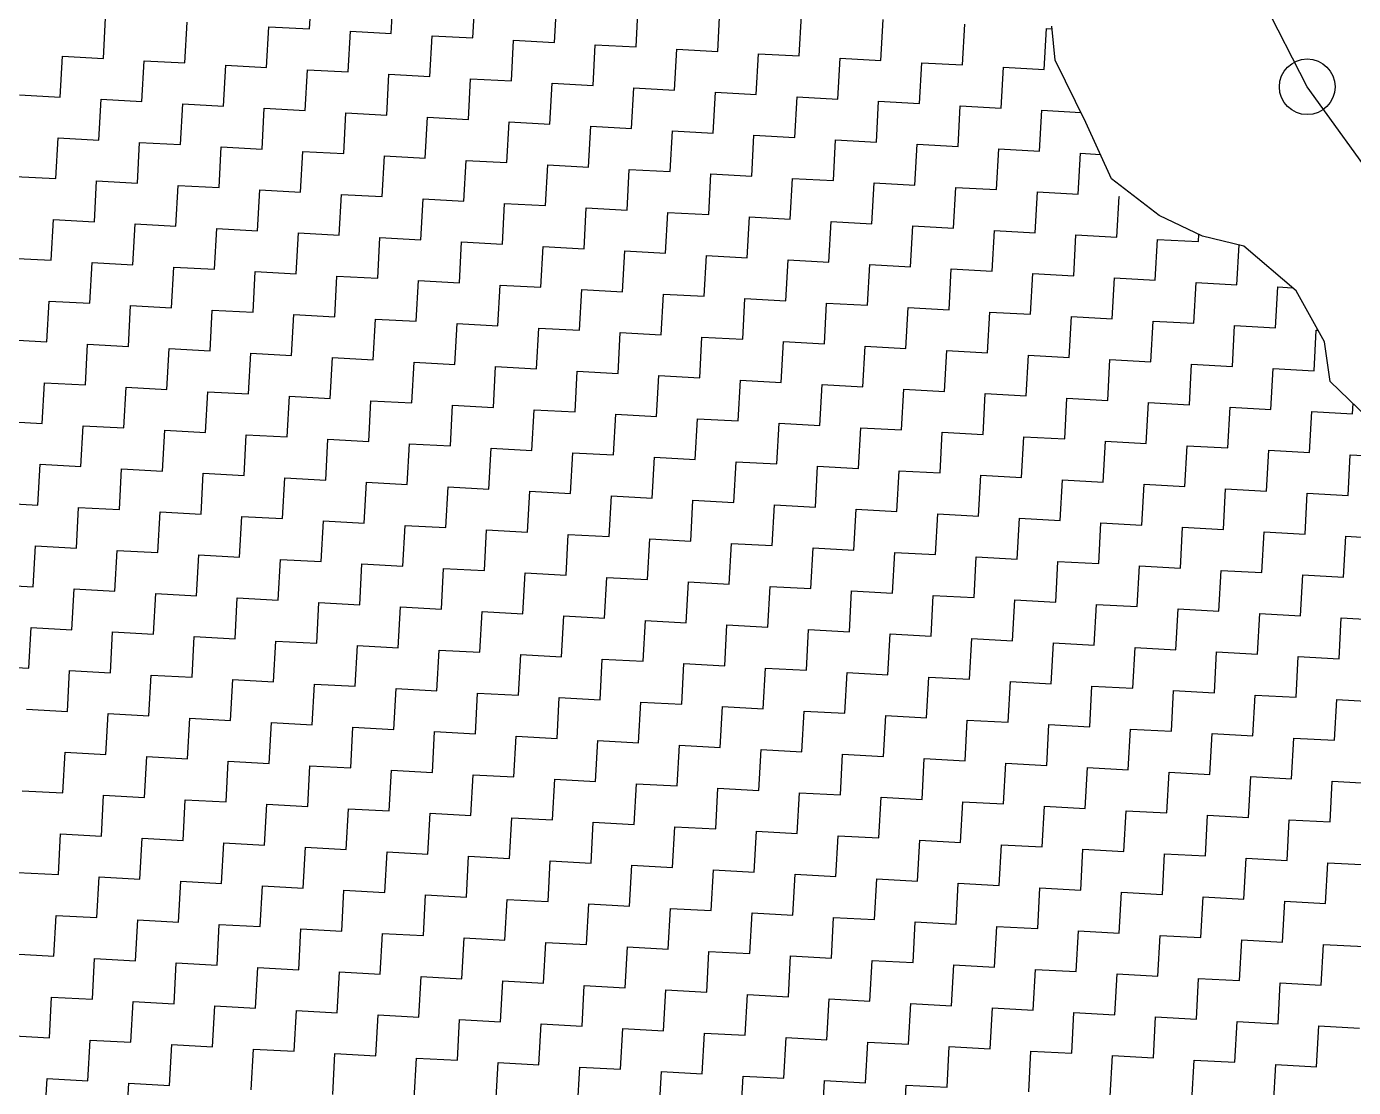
# Model space of a CAD drawing. Header units: metres. Extents: x 277693 to 280943, y 2038920 to 2043234.
# Drawn here: x 279415.4 to 279825, y 2042095.2 to 2042422.7 of the extents above; entities that cross this region are included whole.
import ezdxf

# ---------------------------------------------------------------- set-up
doc = ezdxf.new("R2010")
doc.units = ezdxf.units.M
doc.header["$MEASUREMENT"] = 0
doc.layers.add('POLY_HATCH', color=12, linetype='Continuous')
doc.layers.add('V_BOUND_LINE', color=7, linetype='Continuous')

# ---------------------------------------------------------------- blocks, each defined once
blk = doc.blocks.new('344')
blk.add_circle((279810.73, 2042404.05), 8.59)
at = {"layer": 'POLY_HATCH', "linetype": 'Continuous'}
for p, q in [((279502.8, 2042421.91), (279503.5, 2042434.51)), ((279527.99, 2042420.52), (279528.69, 2042433.12)), ((279553.18, 2042419.13), (279553.88, 2042431.73)), ((279578.38, 2042417.74), (279579.07, 2042430.34)), ((279603.57, 2042416.35), (279604.26, 2042428.95)), ((279628.76, 2042414.96), (279629.45, 2042427.56)), ((279439.13, 2042412.79), (279439.83, 2042425.38)), ((279464.32, 2042411.4), (279465.02, 2042423.99)), ((279489.51, 2042410.01), (279490.21, 2042422.6)), ((279490.21, 2042422.6), (279502.8, 2042421.91)), ((279653.95, 2042413.57), (279654.64, 2042426.17)), ((279679.14, 2042412.18), (279679.83, 2042424.78)), ((279704.33, 2042410.8), (279705.02, 2042423.39)), ((279514.7, 2042408.62), (279515.4, 2042421.22)), ((279515.4, 2042421.22), (279527.99, 2042420.52)), ((279539.89, 2042407.23), (279540.59, 2042419.83)), ((279540.59, 2042419.83), (279553.18, 2042419.13)), ((279565.09, 2042405.84), (279565.78, 2042418.44)), ((279565.78, 2042418.44), (279578.38, 2042417.74)), ((279729.52, 2042409.41), (279730.22, 2042422)), ((279730.22, 2042422), (279731.93, 2042421.91)), ((279590.28, 2042404.45), (279590.97, 2042417.05)), ((279590.97, 2042417.05), (279603.57, 2042416.35)), ((279615.47, 2042403.06), (279616.16, 2042415.66)), ((279616.16, 2042415.66), (279628.76, 2042414.96)), ((279640.66, 2042401.67), (279641.35, 2042414.27)), ((279641.35, 2042414.27), (279653.95, 2042413.57)), ((279425.84, 2042400.89), (279426.54, 2042413.48)), ((279426.54, 2042413.48), (279439.13, 2042412.79)), ((279451.03, 2042399.5), (279451.73, 2042412.09)), ((279451.73, 2042412.09), (279464.32, 2042411.4)), ((279476.22, 2042398.11), (279476.92, 2042410.7)), ((279476.92, 2042410.7), (279489.51, 2042410.01)), ((279665.85, 2042400.28), (279666.54, 2042412.88)), ((279666.54, 2042412.88), (279679.14, 2042412.18)), ((279691.04, 2042398.89), (279691.73, 2042411.49)), ((279691.73, 2042411.49), (279704.33, 2042410.8)), ((279716.23, 2042397.5), (279716.93, 2042410.1)), ((279716.93, 2042410.1), (279729.52, 2042409.41)), ((279501.41, 2042396.72), (279502.11, 2042409.31)), ((279502.11, 2042409.31), (279514.7, 2042408.62)), ((279526.6, 2042395.33), (279527.3, 2042407.93)), ((279527.3, 2042407.93), (279539.89, 2042407.23)), ((279551.8, 2042393.94), (279552.49, 2042406.54)), ((279552.49, 2042406.54), (279565.09, 2042405.84)), ((279576.99, 2042392.55), (279577.68, 2042405.15)), ((279577.68, 2042405.15), (279590.28, 2042404.45)), ((279602.18, 2042391.16), (279602.87, 2042403.76)), ((279602.87, 2042403.76), (279615.47, 2042403.06)), ((279627.37, 2042389.77), (279628.06, 2042402.37)), ((279628.06, 2042402.37), (279640.66, 2042401.67)), ((279413.25, 2042401.58), (279425.84, 2042400.89)), ((279437.74, 2042387.6), (279438.44, 2042400.19)), ((279438.44, 2042400.19), (279451.03, 2042399.5)), ((279462.93, 2042386.21), (279463.63, 2042398.8)), ((279463.63, 2042398.8), (279476.22, 2042398.11)), ((279652.56, 2042388.38), (279653.25, 2042400.98)), ((279653.25, 2042400.98), (279665.85, 2042400.28)), ((279677.75, 2042386.99), (279678.44, 2042399.59)), ((279678.44, 2042399.59), (279691.04, 2042398.89)), ((279702.94, 2042385.6), (279703.64, 2042398.2)), ((279703.64, 2042398.2), (279716.23, 2042397.5)), ((279488.12, 2042384.82), (279488.82, 2042397.41)), ((279488.82, 2042397.41), (279501.41, 2042396.72)), ((279513.31, 2042383.43), (279514.01, 2042396.02)), ((279514.01, 2042396.02), (279526.6, 2042395.33)), ((279538.51, 2042382.04), (279539.2, 2042394.64)), ((279539.2, 2042394.64), (279551.8, 2042393.94)), ((279728.13, 2042384.21), (279728.83, 2042396.81)), ((279728.83, 2042396.81), (279740.87, 2042396.15)), ((279563.7, 2042380.65), (279564.39, 2042393.25)), ((279564.39, 2042393.25), (279576.99, 2042392.55)), ((279588.89, 2042379.26), (279589.58, 2042391.86)), ((279589.58, 2042391.86), (279602.18, 2042391.16)), ((279614.08, 2042377.87), (279614.77, 2042390.47)), ((279614.77, 2042390.47), (279627.37, 2042389.77)), ((279424.45, 2042375.7), (279425.15, 2042388.29)), ((279425.15, 2042388.29), (279437.74, 2042387.6)), ((279449.64, 2042374.31), (279450.34, 2042386.9)), ((279450.34, 2042386.9), (279462.93, 2042386.21)), ((279639.27, 2042376.48), (279639.96, 2042389.08)), ((279639.96, 2042389.08), (279652.56, 2042388.38)), ((279664.46, 2042375.09), (279665.15, 2042387.69)), ((279665.15, 2042387.69), (279677.75, 2042386.99)), ((279689.65, 2042373.7), (279690.34, 2042386.3)), ((279690.34, 2042386.3), (279702.94, 2042385.6)), ((279474.83, 2042372.92), (279475.53, 2042385.51)), ((279475.53, 2042385.51), (279488.12, 2042384.82)), ((279500.02, 2042371.53), (279500.72, 2042384.12)), ((279500.72, 2042384.12), (279513.31, 2042383.43)), ((279525.22, 2042370.14), (279525.91, 2042382.73)), ((279525.91, 2042382.73), (279538.51, 2042382.04)), ((279714.84, 2042372.31), (279715.54, 2042384.91)), ((279715.54, 2042384.91), (279728.13, 2042384.21)), ((279740.03, 2042370.92), (279740.73, 2042383.52)), ((279740.73, 2042383.52), (279746.91, 2042383.18)), ((279550.41, 2042368.75), (279551.1, 2042381.35)), ((279551.1, 2042381.35), (279563.7, 2042380.65)), ((279575.6, 2042367.36), (279576.29, 2042379.96)), ((279576.29, 2042379.96), (279588.89, 2042379.26)), ((279600.79, 2042365.97), (279601.48, 2042378.57)), ((279601.48, 2042378.57), (279614.08, 2042377.87)), ((279411.86, 2042376.39), (279424.45, 2042375.7)), ((279436.35, 2042362.41), (279437.05, 2042375)), ((279437.05, 2042375), (279449.64, 2042374.31)), ((279461.54, 2042361.02), (279462.24, 2042373.61)), ((279462.24, 2042373.61), (279474.83, 2042372.92)), ((279625.98, 2042364.58), (279626.67, 2042377.18)), ((279626.67, 2042377.18), (279639.27, 2042376.48)), ((279651.17, 2042363.19), (279651.86, 2042375.79)), ((279651.86, 2042375.79), (279664.46, 2042375.09)), ((279676.36, 2042361.8), (279677.05, 2042374.4)), ((279677.05, 2042374.4), (279689.65, 2042373.7)), ((279486.73, 2042359.63), (279487.43, 2042372.22)), ((279487.43, 2042372.22), (279500.02, 2042371.53)), ((279511.93, 2042358.24), (279512.62, 2042370.83)), ((279512.62, 2042370.83), (279525.22, 2042370.14)), ((279537.12, 2042356.85), (279537.81, 2042369.44)), ((279537.81, 2042369.44), (279550.41, 2042368.75)), ((279701.55, 2042360.41), (279702.25, 2042373.01)), ((279702.25, 2042373.01), (279714.84, 2042372.31)), ((279726.74, 2042359.02), (279727.44, 2042371.62)), ((279727.44, 2042371.62), (279740.03, 2042370.92)), ((279751.93, 2042357.63), (279752.63, 2042370.23)), ((279752.63, 2042370.23), (279752.82, 2042370.22)), ((279562.31, 2042355.46), (279563, 2042368.05)), ((279563, 2042368.05), (279575.6, 2042367.36)), ((279587.5, 2042354.07), (279588.19, 2042366.67)), ((279588.19, 2042366.67), (279600.79, 2042365.97)), ((279612.69, 2042352.68), (279613.38, 2042365.28)), ((279613.38, 2042365.28), (279625.98, 2042364.58)), ((279423.06, 2042350.51), (279423.76, 2042363.1)), ((279423.76, 2042363.1), (279436.35, 2042362.41)), ((279448.25, 2042349.12), (279448.95, 2042361.71)), ((279448.95, 2042361.71), (279461.54, 2042361.02)), ((279637.88, 2042351.29), (279638.57, 2042363.89)), ((279638.57, 2042363.89), (279651.17, 2042363.19)), ((279663.07, 2042349.9), (279663.76, 2042362.5)), ((279663.76, 2042362.5), (279676.36, 2042361.8)), ((279688.26, 2042348.51), (279688.96, 2042361.11)), ((279688.96, 2042361.11), (279701.55, 2042360.41)), ((279473.44, 2042347.73), (279474.14, 2042360.32)), ((279474.14, 2042360.32), (279486.73, 2042359.63)), ((279498.64, 2042346.34), (279499.33, 2042358.93)), ((279499.33, 2042358.93), (279511.93, 2042358.24)), ((279523.83, 2042344.95), (279524.52, 2042357.54)), ((279524.52, 2042357.54), (279537.12, 2042356.85)), ((279713.45, 2042347.12), (279714.15, 2042359.72)), ((279714.15, 2042359.72), (279726.74, 2042359.02)), ((279738.64, 2042345.73), (279739.34, 2042358.33)), ((279739.34, 2042358.33), (279751.93, 2042357.63)), ((279763.83, 2042344.34), (279764.53, 2042356.94)), ((279764.53, 2042356.94), (279777.12, 2042356.25)), ((279777.12, 2042356.25), (279777.25, 2042358.53)), ((279549.02, 2042343.56), (279549.71, 2042356.15)), ((279549.71, 2042356.15), (279562.31, 2042355.46)), ((279574.21, 2042342.17), (279574.9, 2042354.76)), ((279574.9, 2042354.76), (279587.5, 2042354.07)), ((279599.4, 2042340.78), (279600.09, 2042353.38)), ((279600.09, 2042353.38), (279612.69, 2042352.68)), ((279789.02, 2042342.96), (279789.7, 2042355.22)), ((279410.47, 2042351.2), (279423.06, 2042350.51)), ((279434.96, 2042337.22), (279435.66, 2042349.81)), ((279435.66, 2042349.81), (279448.25, 2042349.12)), ((279624.59, 2042339.39), (279625.28, 2042351.99)), ((279625.28, 2042351.99), (279637.88, 2042351.29)), ((279649.78, 2042338), (279650.47, 2042350.6)), ((279650.47, 2042350.6), (279663.07, 2042349.9)), ((279674.97, 2042336.61), (279675.67, 2042349.21)), ((279675.67, 2042349.21), (279688.26, 2042348.51)), ((279460.15, 2042335.83), (279460.85, 2042348.42)), ((279460.85, 2042348.42), (279473.44, 2042347.73)), ((279485.35, 2042334.44), (279486.04, 2042347.03)), ((279486.04, 2042347.03), (279498.64, 2042346.34)), ((279510.54, 2042333.05), (279511.23, 2042345.64)), ((279511.23, 2042345.64), (279523.83, 2042344.95)), ((279700.16, 2042335.22), (279700.86, 2042347.82)), ((279700.86, 2042347.82), (279713.45, 2042347.12)), ((279725.35, 2042333.83), (279726.05, 2042346.43)), ((279726.05, 2042346.43), (279738.64, 2042345.73)), ((279750.54, 2042332.44), (279751.24, 2042345.04)), ((279751.24, 2042345.04), (279763.83, 2042344.34)), ((279535.73, 2042331.66), (279536.42, 2042344.25)), ((279536.42, 2042344.25), (279549.02, 2042343.56)), ((279560.92, 2042330.27), (279561.61, 2042342.86)), ((279561.61, 2042342.86), (279574.21, 2042342.17)), ((279586.11, 2042328.88), (279586.8, 2042341.47)), ((279586.8, 2042341.47), (279599.4, 2042340.78)), ((279775.73, 2042331.05), (279776.43, 2042343.65)), ((279776.43, 2042343.65), (279789.02, 2042342.96)), ((279800.92, 2042329.67), (279801.62, 2042342.26)), ((279801.62, 2042342.26), (279806.21, 2042342.01)), ((279421.67, 2042325.31), (279422.37, 2042337.91)), ((279422.37, 2042337.91), (279434.96, 2042337.22)), ((279446.86, 2042323.93), (279447.56, 2042336.52)), ((279447.56, 2042336.52), (279460.15, 2042335.83)), ((279611.3, 2042327.49), (279611.99, 2042340.09)), ((279611.99, 2042340.09), (279624.59, 2042339.39)), ((279636.49, 2042326.1), (279637.18, 2042338.7)), ((279637.18, 2042338.7), (279649.78, 2042338)), ((279661.68, 2042324.71), (279662.38, 2042337.31)), ((279662.38, 2042337.31), (279674.97, 2042336.61)), ((279472.06, 2042322.54), (279472.75, 2042335.13)), ((279472.75, 2042335.13), (279485.35, 2042334.44)), ((279497.25, 2042321.15), (279497.94, 2042333.74)), ((279497.94, 2042333.74), (279510.54, 2042333.05)), ((279522.44, 2042319.76), (279523.13, 2042332.35)), ((279523.13, 2042332.35), (279535.73, 2042331.66)), ((279686.87, 2042323.32), (279687.57, 2042335.92)), ((279687.57, 2042335.92), (279700.16, 2042335.22)), ((279712.06, 2042321.93), (279712.76, 2042334.53)), ((279712.76, 2042334.53), (279725.35, 2042333.83)), ((279737.25, 2042320.54), (279737.95, 2042333.14)), ((279737.95, 2042333.14), (279750.54, 2042332.44)), ((279547.63, 2042318.37), (279548.32, 2042330.96)), ((279548.32, 2042330.96), (279560.92, 2042330.27)), ((279572.82, 2042316.98), (279573.51, 2042329.57)), ((279573.51, 2042329.57), (279586.11, 2042328.88)), ((279598.01, 2042315.59), (279598.7, 2042328.18)), ((279598.7, 2042328.18), (279611.3, 2042327.49)), ((279762.44, 2042319.15), (279763.14, 2042331.75)), ((279763.14, 2042331.75), (279775.73, 2042331.05)), ((279787.63, 2042317.76), (279788.33, 2042330.36)), ((279788.33, 2042330.36), (279800.92, 2042329.67)), ((279812.83, 2042316.38), (279813.52, 2042328.97)), ((279813.52, 2042328.97), (279814.06, 2042328.94)), ((279409.08, 2042326.01), (279421.67, 2042325.31)), ((279433.57, 2042312.02), (279434.27, 2042324.62)), ((279434.27, 2042324.62), (279446.86, 2042323.93)), ((279623.2, 2042314.2), (279623.89, 2042326.8)), ((279623.89, 2042326.8), (279636.49, 2042326.1)), ((279648.39, 2042312.81), (279649.09, 2042325.41)), ((279649.09, 2042325.41), (279661.68, 2042324.71)), ((279458.77, 2042310.64), (279459.46, 2042323.23)), ((279459.46, 2042323.23), (279472.06, 2042322.54)), ((279483.96, 2042309.25), (279484.65, 2042321.84)), ((279484.65, 2042321.84), (279497.25, 2042321.15)), ((279509.15, 2042307.86), (279509.84, 2042320.45)), ((279509.84, 2042320.45), (279522.44, 2042319.76)), ((279673.58, 2042311.42), (279674.28, 2042324.02)), ((279674.28, 2042324.02), (279686.87, 2042323.32)), ((279698.77, 2042310.03), (279699.47, 2042322.63)), ((279699.47, 2042322.63), (279712.06, 2042321.93)), ((279723.96, 2042308.64), (279724.66, 2042321.24)), ((279724.66, 2042321.24), (279737.25, 2042320.54)), ((279534.34, 2042306.47), (279535.03, 2042319.06)), ((279535.03, 2042319.06), (279547.63, 2042318.37)), ((279559.53, 2042305.08), (279560.22, 2042317.67)), ((279560.22, 2042317.67), (279572.82, 2042316.98)), ((279584.72, 2042303.69), (279585.41, 2042316.28)), ((279585.41, 2042316.28), (279598.01, 2042315.59)), ((279749.15, 2042307.25), (279749.85, 2042319.85)), ((279749.85, 2042319.85), (279762.44, 2042319.15)), ((279774.34, 2042305.86), (279775.04, 2042318.46)), ((279775.04, 2042318.46), (279787.63, 2042317.76)), ((279799.54, 2042304.47), (279800.23, 2042317.07)), ((279800.23, 2042317.07), (279812.83, 2042316.38)), ((279420.28, 2042300.12), (279420.98, 2042312.72)), ((279420.98, 2042312.72), (279433.57, 2042312.02)), ((279609.91, 2042302.3), (279610.6, 2042314.89)), ((279610.6, 2042314.89), (279623.2, 2042314.2)), ((279635.1, 2042300.91), (279635.8, 2042313.51)), ((279635.8, 2042313.51), (279648.39, 2042312.81)), ((279660.29, 2042299.52), (279660.99, 2042312.12)), ((279660.99, 2042312.12), (279673.58, 2042311.42)), ((279445.48, 2042298.73), (279446.17, 2042311.33)), ((279446.17, 2042311.33), (279458.77, 2042310.64)), ((279470.67, 2042297.35), (279471.36, 2042309.94)), ((279471.36, 2042309.94), (279483.96, 2042309.25)), ((279495.86, 2042295.96), (279496.55, 2042308.55)), ((279496.55, 2042308.55), (279509.15, 2042307.86)), ((279685.48, 2042298.13), (279686.18, 2042310.73)), ((279686.18, 2042310.73), (279698.77, 2042310.03)), ((279710.67, 2042296.74), (279711.37, 2042309.34)), ((279711.37, 2042309.34), (279723.96, 2042308.64)), ((279735.86, 2042295.35), (279736.56, 2042307.95)), ((279736.56, 2042307.95), (279749.15, 2042307.25)), ((279521.05, 2042294.57), (279521.74, 2042307.16)), ((279521.74, 2042307.16), (279534.34, 2042306.47)), ((279546.24, 2042293.18), (279546.93, 2042305.77)), ((279546.93, 2042305.77), (279559.53, 2042305.08)), ((279571.43, 2042291.79), (279572.12, 2042304.38)), ((279572.12, 2042304.38), (279584.72, 2042303.69)), ((279761.05, 2042293.96), (279761.75, 2042306.56)), ((279761.75, 2042306.56), (279774.34, 2042305.86)), ((279786.25, 2042292.57), (279786.94, 2042305.17)), ((279786.94, 2042305.17), (279799.54, 2042304.47)), ((279811.44, 2042291.18), (279812.13, 2042303.78)), ((279812.13, 2042303.78), (279824.73, 2042303.09)), ((279824.73, 2042303.09), (279824.9, 2042306.28)), ((279407.69, 2042300.82), (279420.28, 2042300.12)), ((279596.62, 2042290.4), (279597.31, 2042302.99)), ((279597.31, 2042302.99), (279609.91, 2042302.3)), ((279621.81, 2042289.01), (279622.51, 2042301.6)), ((279622.51, 2042301.6), (279635.1, 2042300.91)), ((279647, 2042287.62), (279647.7, 2042300.22)), ((279647.7, 2042300.22), (279660.29, 2042299.52)), ((279432.18, 2042286.83), (279432.88, 2042299.43)), ((279432.88, 2042299.43), (279445.48, 2042298.73)), ((279457.38, 2042285.44), (279458.07, 2042298.04)), ((279458.07, 2042298.04), (279470.67, 2042297.35)), ((279482.57, 2042284.06), (279483.26, 2042296.65)), ((279483.26, 2042296.65), (279495.86, 2042295.96)), ((279672.19, 2042286.23), (279672.89, 2042298.83)), ((279672.89, 2042298.83), (279685.48, 2042298.13)), ((279697.38, 2042284.84), (279698.08, 2042297.44)), ((279698.08, 2042297.44), (279710.67, 2042296.74)), ((279722.57, 2042283.45), (279723.27, 2042296.05)), ((279723.27, 2042296.05), (279735.86, 2042295.35)), ((279507.76, 2042282.67), (279508.45, 2042295.26)), ((279508.45, 2042295.26), (279521.05, 2042294.57)), ((279532.95, 2042281.28), (279533.64, 2042293.87)), ((279533.64, 2042293.87), (279546.24, 2042293.18)), ((279558.14, 2042279.89), (279558.83, 2042292.48)), ((279558.83, 2042292.48), (279571.43, 2042291.79)), ((279747.76, 2042282.06), (279748.46, 2042294.66)), ((279748.46, 2042294.66), (279761.05, 2042293.96)), ((279772.96, 2042280.67), (279773.65, 2042293.27)), ((279773.65, 2042293.27), (279786.25, 2042292.57)), ((279798.15, 2042279.28), (279798.84, 2042291.88)), ((279798.84, 2042291.88), (279811.44, 2042291.18)), ((279418.89, 2042274.93), (279419.59, 2042287.53)), ((279419.59, 2042287.53), (279432.18, 2042286.83)), ((279583.33, 2042278.5), (279584.02, 2042291.09)), ((279584.02, 2042291.09), (279596.62, 2042290.4)), ((279608.52, 2042277.11), (279609.22, 2042289.7)), ((279609.22, 2042289.7), (279621.81, 2042289.01)), ((279633.71, 2042275.72), (279634.41, 2042288.31)), ((279634.41, 2042288.31), (279647, 2042287.62)), ((279823.34, 2042277.89), (279824.03, 2042290.49)), ((279824.03, 2042290.49), (279836.63, 2042289.8)), ((279444.09, 2042273.54), (279444.78, 2042286.14)), ((279444.78, 2042286.14), (279457.38, 2042285.44)), ((279469.28, 2042272.15), (279469.97, 2042284.75)), ((279469.97, 2042284.75), (279482.57, 2042284.06)), ((279494.47, 2042270.77), (279495.16, 2042283.36)), ((279495.16, 2042283.36), (279507.76, 2042282.67)), ((279658.9, 2042274.33), (279659.6, 2042286.93)), ((279659.6, 2042286.93), (279672.19, 2042286.23)), ((279684.09, 2042272.94), (279684.79, 2042285.54)), ((279684.79, 2042285.54), (279697.38, 2042284.84)), ((279709.28, 2042271.55), (279709.98, 2042284.15)), ((279709.98, 2042284.15), (279722.57, 2042283.45)), ((279519.66, 2042269.38), (279520.35, 2042281.97)), ((279520.35, 2042281.97), (279532.95, 2042281.28)), ((279544.85, 2042267.99), (279545.54, 2042280.58)), ((279545.54, 2042280.58), (279558.14, 2042279.89)), ((279570.04, 2042266.6), (279570.73, 2042279.19)), ((279570.73, 2042279.19), (279583.33, 2042278.5)), ((279734.47, 2042270.16), (279735.17, 2042282.76)), ((279735.17, 2042282.76), (279747.76, 2042282.06)), ((279759.67, 2042268.77), (279760.36, 2042281.37)), ((279760.36, 2042281.37), (279772.96, 2042280.67)), ((279784.86, 2042267.38), (279785.55, 2042279.98)), ((279785.55, 2042279.98), (279798.15, 2042279.28)), ((279406.3, 2042275.63), (279418.89, 2042274.93)), ((279595.23, 2042265.21), (279595.93, 2042277.8)), ((279595.93, 2042277.8), (279608.52, 2042277.11)), ((279620.42, 2042263.82), (279621.12, 2042276.41)), ((279621.12, 2042276.41), (279633.71, 2042275.72)), ((279645.61, 2042262.43), (279646.31, 2042275.02)), ((279646.31, 2042275.02), (279658.9, 2042274.33)), ((279810.05, 2042265.99), (279810.74, 2042278.59)), ((279810.74, 2042278.59), (279823.34, 2042277.89)), ((279430.8, 2042261.64), (279431.49, 2042274.24)), ((279431.49, 2042274.24), (279444.09, 2042273.54)), ((279455.99, 2042260.25), (279456.68, 2042272.85)), ((279456.68, 2042272.85), (279469.28, 2042272.15)), ((279481.18, 2042258.86), (279481.87, 2042271.46)), ((279481.87, 2042271.46), (279494.47, 2042270.77)), ((279670.8, 2042261.04), (279671.5, 2042273.64)), ((279671.5, 2042273.64), (279684.09, 2042272.94)), ((279695.99, 2042259.65), (279696.69, 2042272.25)), ((279696.69, 2042272.25), (279709.28, 2042271.55)), ((279721.18, 2042258.26), (279721.88, 2042270.86)), ((279721.88, 2042270.86), (279734.47, 2042270.16)), ((279506.37, 2042257.48), (279507.06, 2042270.07)), ((279507.06, 2042270.07), (279519.66, 2042269.38)), ((279531.56, 2042256.09), (279532.25, 2042268.68)), ((279532.25, 2042268.68), (279544.85, 2042267.99)), ((279556.75, 2042254.7), (279557.44, 2042267.29)), ((279557.44, 2042267.29), (279570.04, 2042266.6)), ((279746.38, 2042256.87), (279747.07, 2042269.47)), ((279747.07, 2042269.47), (279759.67, 2042268.77)), ((279771.57, 2042255.48), (279772.26, 2042268.08)), ((279772.26, 2042268.08), (279784.86, 2042267.38)), ((279581.94, 2042253.31), (279582.63, 2042265.9)), ((279582.63, 2042265.9), (279595.23, 2042265.21)), ((279607.13, 2042251.92), (279607.83, 2042264.51)), ((279607.83, 2042264.51), (279620.42, 2042263.82)), ((279632.32, 2042250.53), (279633.02, 2042263.12)), ((279633.02, 2042263.12), (279645.61, 2042262.43)), ((279796.76, 2042254.09), (279797.45, 2042266.69)), ((279797.45, 2042266.69), (279810.05, 2042265.99)), ((279821.95, 2042252.7), (279822.64, 2042265.3)), ((279822.64, 2042265.3), (279835.24, 2042264.6)), ((279417.51, 2042249.74), (279418.2, 2042262.34)), ((279418.2, 2042262.34), (279430.8, 2042261.64)), ((279442.7, 2042248.35), (279443.39, 2042260.95)), ((279443.39, 2042260.95), (279455.99, 2042260.25)), ((279467.89, 2042246.96), (279468.58, 2042259.56)), ((279468.58, 2042259.56), (279481.18, 2042258.86)), ((279657.51, 2042249.14), (279658.21, 2042261.73)), ((279658.21, 2042261.73), (279670.8, 2042261.04)), ((279682.7, 2042247.75), (279683.4, 2042260.35)), ((279683.4, 2042260.35), (279695.99, 2042259.65)), ((279707.89, 2042246.36), (279708.59, 2042258.96)), ((279708.59, 2042258.96), (279721.18, 2042258.26)), ((279493.08, 2042245.57), (279493.77, 2042258.17)), ((279493.77, 2042258.17), (279506.37, 2042257.48)), ((279518.27, 2042244.19), (279518.96, 2042256.78)), ((279518.96, 2042256.78), (279531.56, 2042256.09)), ((279543.46, 2042242.8), (279544.15, 2042255.39)), ((279544.15, 2042255.39), (279556.75, 2042254.7)), ((279733.09, 2042244.97), (279733.78, 2042257.57)), ((279733.78, 2042257.57), (279746.38, 2042256.87)), ((279758.28, 2042243.58), (279758.97, 2042256.18)), ((279758.97, 2042256.18), (279771.57, 2042255.48)), ((279783.47, 2042242.19), (279784.16, 2042254.79)), ((279784.16, 2042254.79), (279796.76, 2042254.09)), ((279404.91, 2042250.44), (279417.51, 2042249.74)), ((279568.65, 2042241.41), (279569.34, 2042254)), ((279569.34, 2042254), (279581.94, 2042253.31)), ((279593.84, 2042240.02), (279594.54, 2042252.61)), ((279594.54, 2042252.61), (279607.13, 2042251.92)), ((279619.03, 2042238.63), (279619.73, 2042251.22)), ((279619.73, 2042251.22), (279632.32, 2042250.53)), ((279808.66, 2042240.8), (279809.35, 2042253.4)), ((279809.35, 2042253.4), (279821.95, 2042252.7)), ((279429.41, 2042236.45), (279430.1, 2042249.05)), ((279430.1, 2042249.05), (279442.7, 2042248.35)), ((279454.6, 2042235.06), (279455.29, 2042247.66)), ((279455.29, 2042247.66), (279467.89, 2042246.96)), ((279479.79, 2042233.67), (279480.48, 2042246.27)), ((279480.48, 2042246.27), (279493.08, 2042245.57)), ((279644.22, 2042237.24), (279644.92, 2042249.83)), ((279644.92, 2042249.83), (279657.51, 2042249.14)), ((279669.41, 2042235.85), (279670.11, 2042248.44)), ((279670.11, 2042248.44), (279682.7, 2042247.75)), ((279694.6, 2042234.46), (279695.3, 2042247.05)), ((279695.3, 2042247.05), (279707.89, 2042246.36)), ((279504.98, 2042232.28), (279505.67, 2042244.88)), ((279505.67, 2042244.88), (279518.27, 2042244.19)), ((279530.17, 2042230.9), (279530.86, 2042243.49)), ((279530.86, 2042243.49), (279543.46, 2042242.8)), ((279719.79, 2042233.07), (279720.49, 2042245.67)), ((279720.49, 2042245.67), (279733.09, 2042244.97)), ((279744.99, 2042231.68), (279745.68, 2042244.28)), ((279745.68, 2042244.28), (279758.28, 2042243.58)), ((279770.18, 2042230.29), (279770.87, 2042242.89)), ((279770.87, 2042242.89), (279783.47, 2042242.19)), ((279555.36, 2042229.51), (279556.05, 2042242.1)), ((279556.05, 2042242.1), (279568.65, 2042241.41)), ((279580.55, 2042228.12), (279581.25, 2042240.71)), ((279581.25, 2042240.71), (279593.84, 2042240.02)), ((279605.74, 2042226.73), (279606.44, 2042239.32)), ((279606.44, 2042239.32), (279619.03, 2042238.63)), ((279795.37, 2042228.9), (279796.06, 2042241.5)), ((279796.06, 2042241.5), (279808.66, 2042240.8)), ((279820.56, 2042227.51), (279821.25, 2042240.11)), ((279821.25, 2042240.11), (279833.85, 2042239.41)), ((279416.12, 2042224.55), (279416.81, 2042237.15)), ((279416.81, 2042237.15), (279429.41, 2042236.45)), ((279441.31, 2042223.16), (279442, 2042235.76)), ((279442, 2042235.76), (279454.6, 2042235.06)), ((279466.5, 2042221.77), (279467.19, 2042234.37)), ((279467.19, 2042234.37), (279479.79, 2042233.67)), ((279630.93, 2042225.34), (279631.63, 2042237.93)), ((279631.63, 2042237.93), (279644.22, 2042237.24)), ((279656.12, 2042223.95), (279656.82, 2042236.54)), ((279656.82, 2042236.54), (279669.41, 2042235.85)), ((279681.31, 2042222.56), (279682.01, 2042235.15)), ((279682.01, 2042235.15), (279694.6, 2042234.46)), ((279491.69, 2042220.38), (279492.38, 2042232.98)), ((279492.38, 2042232.98), (279504.98, 2042232.28)), ((279516.88, 2042218.99), (279517.57, 2042231.59)), ((279517.57, 2042231.59), (279530.17, 2042230.9)), ((279542.07, 2042217.6), (279542.76, 2042230.2)), ((279542.76, 2042230.2), (279555.36, 2042229.51)), ((279706.5, 2042221.17), (279707.2, 2042233.76)), ((279707.2, 2042233.76), (279719.79, 2042233.07)), ((279731.7, 2042219.78), (279732.39, 2042232.38)), ((279732.39, 2042232.38), (279744.99, 2042231.68)), ((279756.89, 2042218.39), (279757.58, 2042230.99)), ((279757.58, 2042230.99), (279770.18, 2042230.29)), ((279567.26, 2042216.22), (279567.96, 2042228.81)), ((279567.96, 2042228.81), (279580.55, 2042228.12)), ((279592.45, 2042214.83), (279593.15, 2042227.42)), ((279593.15, 2042227.42), (279605.74, 2042226.73)), ((279617.64, 2042213.44), (279618.34, 2042226.03)), ((279618.34, 2042226.03), (279630.93, 2042225.34)), ((279782.08, 2042217), (279782.77, 2042229.6)), ((279782.77, 2042229.6), (279795.37, 2042228.9)), ((279807.27, 2042215.61), (279807.96, 2042228.21)), ((279807.96, 2042228.21), (279820.56, 2042227.51)), ((279403.52, 2042225.25), (279416.12, 2042224.55)), ((279428.02, 2042211.26), (279428.71, 2042223.86)), ((279428.71, 2042223.86), (279441.31, 2042223.16)), ((279453.21, 2042209.87), (279453.9, 2042222.47)), ((279453.9, 2042222.47), (279466.5, 2042221.77)), ((279642.83, 2042212.05), (279643.53, 2042224.64)), ((279643.53, 2042224.64), (279656.12, 2042223.95)), ((279668.02, 2042210.66), (279668.72, 2042223.25)), ((279668.72, 2042223.25), (279681.31, 2042222.56)), ((279693.21, 2042209.27), (279693.91, 2042221.86)), ((279693.91, 2042221.86), (279706.5, 2042221.17)), ((279478.4, 2042208.48), (279479.09, 2042221.08)), ((279479.09, 2042221.08), (279491.69, 2042220.38)), ((279503.59, 2042207.09), (279504.28, 2042219.69)), ((279504.28, 2042219.69), (279516.88, 2042218.99)), ((279528.78, 2042205.7), (279529.47, 2042218.3)), ((279529.47, 2042218.3), (279542.07, 2042217.6)), ((279718.41, 2042207.88), (279719.1, 2042220.47)), ((279719.1, 2042220.47), (279731.7, 2042219.78)), ((279743.6, 2042206.49), (279744.29, 2042219.09)), ((279744.29, 2042219.09), (279756.89, 2042218.39)), ((279768.79, 2042205.1), (279769.48, 2042217.7)), ((279769.48, 2042217.7), (279782.08, 2042217)), ((279553.97, 2042204.31), (279554.67, 2042216.91)), ((279554.67, 2042216.91), (279567.26, 2042216.22)), ((279579.16, 2042202.93), (279579.86, 2042215.52)), ((279579.86, 2042215.52), (279592.45, 2042214.83)), ((279604.35, 2042201.54), (279605.05, 2042214.13)), ((279605.05, 2042214.13), (279617.64, 2042213.44)), ((279793.98, 2042203.71), (279794.67, 2042216.31)), ((279794.67, 2042216.31), (279807.27, 2042215.61)), ((279819.17, 2042202.32), (279819.86, 2042214.92)), ((279819.86, 2042214.92), (279832.46, 2042214.22)), ((279415.42, 2042211.96), (279428.02, 2042211.26)), ((279439.92, 2042197.97), (279440.61, 2042210.57)), ((279440.61, 2042210.57), (279453.21, 2042209.87)), ((279629.54, 2042200.15), (279630.24, 2042212.74)), ((279630.24, 2042212.74), (279642.83, 2042212.05)), ((279654.73, 2042198.76), (279655.43, 2042211.35)), ((279655.43, 2042211.35), (279668.02, 2042210.66)), ((279679.92, 2042197.37), (279680.62, 2042209.96)), ((279680.62, 2042209.96), (279693.21, 2042209.27)), ((279465.11, 2042196.58), (279465.8, 2042209.18)), ((279465.8, 2042209.18), (279478.4, 2042208.48)), ((279490.3, 2042195.19), (279490.99, 2042207.79)), ((279490.99, 2042207.79), (279503.59, 2042207.09)), ((279515.49, 2042193.8), (279516.18, 2042206.4)), ((279516.18, 2042206.4), (279528.78, 2042205.7)), ((279705.12, 2042195.98), (279705.81, 2042208.57)), ((279705.81, 2042208.57), (279718.41, 2042207.88)), ((279730.31, 2042194.59), (279731, 2042207.18)), ((279731, 2042207.18), (279743.6, 2042206.49)), ((279755.5, 2042193.2), (279756.19, 2042205.8)), ((279756.19, 2042205.8), (279768.79, 2042205.1)), ((279540.68, 2042192.41), (279541.38, 2042205.01)), ((279541.38, 2042205.01), (279553.97, 2042204.31)), ((279565.87, 2042191.02), (279566.57, 2042203.62)), ((279566.57, 2042203.62), (279579.16, 2042202.93)), ((279591.06, 2042189.64), (279591.76, 2042202.23)), ((279591.76, 2042202.23), (279604.35, 2042201.54)), ((279780.69, 2042191.81), (279781.38, 2042204.41)), ((279781.38, 2042204.41), (279793.98, 2042203.71)), ((279805.88, 2042190.42), (279806.57, 2042203.02)), ((279806.57, 2042203.02), (279819.17, 2042202.32)), ((279426.63, 2042186.07), (279427.32, 2042198.67)), ((279427.32, 2042198.67), (279439.92, 2042197.97)), ((279451.82, 2042184.68), (279452.51, 2042197.28)), ((279452.51, 2042197.28), (279465.11, 2042196.58)), ((279616.25, 2042188.25), (279616.95, 2042200.84)), ((279616.95, 2042200.84), (279629.54, 2042200.15)), ((279641.44, 2042186.86), (279642.14, 2042199.45)), ((279642.14, 2042199.45), (279654.73, 2042198.76)), ((279666.63, 2042185.47), (279667.33, 2042198.06)), ((279667.33, 2042198.06), (279679.92, 2042197.37)), ((279477.01, 2042183.29), (279477.7, 2042195.89)), ((279477.7, 2042195.89), (279490.3, 2042195.19)), ((279502.2, 2042181.9), (279502.89, 2042194.5)), ((279502.89, 2042194.5), (279515.49, 2042193.8)), ((279527.39, 2042180.51), (279528.09, 2042193.11)), ((279528.09, 2042193.11), (279540.68, 2042192.41)), ((279691.83, 2042184.08), (279692.52, 2042196.67)), ((279692.52, 2042196.67), (279705.12, 2042195.98)), ((279717.02, 2042182.69), (279717.71, 2042195.28)), ((279717.71, 2042195.28), (279730.31, 2042194.59)), ((279742.21, 2042181.3), (279742.9, 2042193.89)), ((279742.9, 2042193.89), (279755.5, 2042193.2)), ((279552.58, 2042179.12), (279553.28, 2042191.72)), ((279553.28, 2042191.72), (279565.87, 2042191.02)), ((279577.77, 2042177.73), (279578.47, 2042190.33)), ((279578.47, 2042190.33), (279591.06, 2042189.64)), ((279602.96, 2042176.35), (279603.66, 2042188.94)), ((279603.66, 2042188.94), (279616.25, 2042188.25)), ((279767.4, 2042179.91), (279768.09, 2042192.51)), ((279768.09, 2042192.51), (279780.69, 2042191.81)), ((279792.59, 2042178.52), (279793.28, 2042191.12)), ((279793.28, 2042191.12), (279805.88, 2042190.42)), ((279817.78, 2042177.13), (279818.47, 2042189.73)), ((279818.47, 2042189.73), (279831.07, 2042189.03)), ((279414.03, 2042186.77), (279426.63, 2042186.07)), ((279438.53, 2042172.78), (279439.22, 2042185.38)), ((279439.22, 2042185.38), (279451.82, 2042184.68)), ((279628.15, 2042174.96), (279628.85, 2042187.55)), ((279628.85, 2042187.55), (279641.44, 2042186.86)), ((279653.34, 2042173.57), (279654.04, 2042186.16)), ((279654.04, 2042186.16), (279666.63, 2042185.47)), ((279463.72, 2042171.39), (279464.41, 2042183.99)), ((279464.41, 2042183.99), (279477.01, 2042183.29)), ((279488.91, 2042170), (279489.6, 2042182.6)), ((279489.6, 2042182.6), (279502.2, 2042181.9)), ((279514.1, 2042168.61), (279514.8, 2042181.21)), ((279514.8, 2042181.21), (279527.39, 2042180.51)), ((279678.54, 2042172.18), (279679.23, 2042184.77)), ((279679.23, 2042184.77), (279691.83, 2042184.08)), ((279703.73, 2042170.79), (279704.42, 2042183.38)), ((279704.42, 2042183.38), (279717.02, 2042182.69)), ((279728.92, 2042169.4), (279729.61, 2042181.99)), ((279729.61, 2042181.99), (279742.21, 2042181.3)), ((279539.29, 2042167.22), (279539.99, 2042179.82)), ((279539.99, 2042179.82), (279552.58, 2042179.12)), ((279564.48, 2042165.83), (279565.18, 2042178.43)), ((279565.18, 2042178.43), (279577.77, 2042177.73)), ((279589.67, 2042164.44), (279590.37, 2042177.04)), ((279590.37, 2042177.04), (279602.96, 2042176.35)), ((279754.11, 2042168.01), (279754.8, 2042180.6)), ((279754.8, 2042180.6), (279767.4, 2042179.91)), ((279779.3, 2042166.62), (279779.99, 2042179.22)), ((279779.99, 2042179.22), (279792.59, 2042178.52)), ((279804.49, 2042165.23), (279805.18, 2042177.83)), ((279805.18, 2042177.83), (279817.78, 2042177.13)), ((279425.24, 2042160.88), (279425.93, 2042173.48)), ((279425.93, 2042173.48), (279438.53, 2042172.78)), ((279614.86, 2042163.06), (279615.56, 2042175.65)), ((279615.56, 2042175.65), (279628.15, 2042174.96)), ((279640.05, 2042161.67), (279640.75, 2042174.26)), ((279640.75, 2042174.26), (279653.34, 2042173.57)), ((279665.25, 2042160.28), (279665.94, 2042172.87)), ((279665.94, 2042172.87), (279678.54, 2042172.18)), ((279450.43, 2042159.49), (279451.12, 2042172.09)), ((279451.12, 2042172.09), (279463.72, 2042171.39)), ((279475.62, 2042158.1), (279476.31, 2042170.7)), ((279476.31, 2042170.7), (279488.91, 2042170)), ((279500.81, 2042156.71), (279501.51, 2042169.31)), ((279501.51, 2042169.31), (279514.1, 2042168.61)), ((279690.44, 2042158.89), (279691.13, 2042171.48)), ((279691.13, 2042171.48), (279703.73, 2042170.79)), ((279715.63, 2042157.5), (279716.32, 2042170.09)), ((279716.32, 2042170.09), (279728.92, 2042169.4)), ((279740.82, 2042156.11), (279741.51, 2042168.7)), ((279741.51, 2042168.7), (279754.11, 2042168.01)), ((279526, 2042155.32), (279526.7, 2042167.92)), ((279526.7, 2042167.92), (279539.29, 2042167.22)), ((279551.19, 2042153.93), (279551.89, 2042166.53)), ((279551.89, 2042166.53), (279564.48, 2042165.83)), ((279576.38, 2042152.54), (279577.08, 2042165.14)), ((279577.08, 2042165.14), (279589.67, 2042164.44)), ((279766.01, 2042154.72), (279766.7, 2042167.31)), ((279766.7, 2042167.31), (279779.3, 2042166.62)), ((279791.2, 2042153.33), (279791.89, 2042165.93)), ((279791.89, 2042165.93), (279804.49, 2042165.23)), ((279816.39, 2042151.94), (279817.08, 2042164.54)), ((279817.08, 2042164.54), (279829.68, 2042163.84)), ((279412.64, 2042161.57), (279425.24, 2042160.88)), ((279601.57, 2042151.15), (279602.27, 2042163.75)), ((279602.27, 2042163.75), (279614.86, 2042163.06)), ((279626.76, 2042149.77), (279627.46, 2042162.36)), ((279627.46, 2042162.36), (279640.05, 2042161.67)), ((279651.96, 2042148.38), (279652.65, 2042160.97)), ((279652.65, 2042160.97), (279665.25, 2042160.28)), ((279437.14, 2042147.59), (279437.83, 2042160.19)), ((279437.83, 2042160.19), (279450.43, 2042159.49)), ((279462.33, 2042146.2), (279463.02, 2042158.8)), ((279463.02, 2042158.8), (279475.62, 2042158.1)), ((279487.52, 2042144.81), (279488.22, 2042157.41)), ((279488.22, 2042157.41), (279500.81, 2042156.71)), ((279677.15, 2042146.99), (279677.84, 2042159.58)), ((279677.84, 2042159.58), (279690.44, 2042158.89)), ((279702.34, 2042145.6), (279703.03, 2042158.19)), ((279703.03, 2042158.19), (279715.63, 2042157.5)), ((279727.53, 2042144.21), (279728.22, 2042156.8)), ((279728.22, 2042156.8), (279740.82, 2042156.11)), ((279512.71, 2042143.42), (279513.41, 2042156.02)), ((279513.41, 2042156.02), (279526, 2042155.32)), ((279537.9, 2042142.03), (279538.6, 2042154.63)), ((279538.6, 2042154.63), (279551.19, 2042153.93)), ((279563.09, 2042140.64), (279563.79, 2042153.24)), ((279563.79, 2042153.24), (279576.38, 2042152.54)), ((279752.72, 2042142.82), (279753.41, 2042155.41)), ((279753.41, 2042155.41), (279766.01, 2042154.72)), ((279777.91, 2042141.43), (279778.6, 2042154.02)), ((279778.6, 2042154.02), (279791.2, 2042153.33)), ((279803.1, 2042140.04), (279803.79, 2042152.64)), ((279803.79, 2042152.64), (279816.39, 2042151.94)), ((279423.85, 2042135.69), (279424.54, 2042148.28)), ((279424.54, 2042148.28), (279437.14, 2042147.59)), ((279588.28, 2042139.25), (279588.98, 2042151.85)), ((279588.98, 2042151.85), (279601.57, 2042151.15)), ((279613.47, 2042137.86), (279614.17, 2042150.46)), ((279614.17, 2042150.46), (279626.76, 2042149.77)), ((279638.67, 2042136.48), (279639.36, 2042149.07)), ((279639.36, 2042149.07), (279651.96, 2042148.38)), ((279449.04, 2042134.3), (279449.73, 2042146.9)), ((279449.73, 2042146.9), (279462.33, 2042146.2)), ((279474.23, 2042132.91), (279474.93, 2042145.51)), ((279474.93, 2042145.51), (279487.52, 2042144.81)), ((279499.42, 2042131.52), (279500.12, 2042144.12)), ((279500.12, 2042144.12), (279512.71, 2042143.42)), ((279663.86, 2042135.09), (279664.55, 2042147.68)), ((279664.55, 2042147.68), (279677.15, 2042146.99)), ((279689.05, 2042133.7), (279689.74, 2042146.29)), ((279689.74, 2042146.29), (279702.34, 2042145.6)), ((279714.24, 2042132.31), (279714.93, 2042144.9)), ((279714.93, 2042144.9), (279727.53, 2042144.21)), ((279524.61, 2042130.13), (279525.31, 2042142.73)), ((279525.31, 2042142.73), (279537.9, 2042142.03)), ((279549.8, 2042128.74), (279550.5, 2042141.34)), ((279550.5, 2042141.34), (279563.09, 2042140.64)), ((279574.99, 2042127.35), (279575.69, 2042139.95)), ((279575.69, 2042139.95), (279588.28, 2042139.25)), ((279739.43, 2042130.92), (279740.12, 2042143.51)), ((279740.12, 2042143.51), (279752.72, 2042142.82)), ((279764.62, 2042129.53), (279765.31, 2042142.12)), ((279765.31, 2042142.12), (279777.91, 2042141.43)), ((279789.81, 2042128.14), (279790.5, 2042140.73)), ((279790.5, 2042140.73), (279803.1, 2042140.04)), ((279411.25, 2042136.38), (279423.85, 2042135.69)), ((279600.18, 2042125.96), (279600.88, 2042138.56)), ((279600.88, 2042138.56), (279613.47, 2042137.86)), ((279625.38, 2042124.57), (279626.07, 2042137.17)), ((279626.07, 2042137.17), (279638.67, 2042136.48)), ((279650.57, 2042123.19), (279651.26, 2042135.78)), ((279651.26, 2042135.78), (279663.86, 2042135.09)), ((279815, 2042126.75), (279815.7, 2042139.35)), ((279815.7, 2042139.35), (279828.29, 2042138.65)), ((279435.75, 2042122.4), (279436.44, 2042134.99)), ((279436.44, 2042134.99), (279449.04, 2042134.3)), ((279460.94, 2042121.01), (279461.63, 2042133.61)), ((279461.63, 2042133.61), (279474.23, 2042132.91)), ((279486.13, 2042119.62), (279486.83, 2042132.22)), ((279486.83, 2042132.22), (279499.42, 2042131.52)), ((279675.76, 2042121.8), (279676.45, 2042134.39)), ((279676.45, 2042134.39), (279689.05, 2042133.7)), ((279700.95, 2042120.41), (279701.64, 2042133)), ((279701.64, 2042133), (279714.24, 2042132.31)), ((279726.14, 2042119.02), (279726.83, 2042131.61)), ((279726.83, 2042131.61), (279739.43, 2042130.92)), ((279511.32, 2042118.23), (279512.02, 2042130.83)), ((279512.02, 2042130.83), (279524.61, 2042130.13)), ((279536.51, 2042116.84), (279537.21, 2042129.44)), ((279537.21, 2042129.44), (279549.8, 2042128.74)), ((279561.7, 2042115.45), (279562.4, 2042128.05)), ((279562.4, 2042128.05), (279574.99, 2042127.35)), ((279751.33, 2042117.63), (279752.02, 2042130.22)), ((279752.02, 2042130.22), (279764.62, 2042129.53)), ((279776.52, 2042116.24), (279777.21, 2042128.83)), ((279777.21, 2042128.83), (279789.81, 2042128.14)), ((279586.89, 2042114.06), (279587.59, 2042126.66)), ((279587.59, 2042126.66), (279600.18, 2042125.96)), ((279612.08, 2042112.67), (279612.78, 2042125.27)), ((279612.78, 2042125.27), (279625.38, 2042124.57)), ((279637.28, 2042111.28), (279637.97, 2042123.88)), ((279637.97, 2042123.88), (279650.57, 2042123.19)), ((279801.71, 2042114.85), (279802.41, 2042127.44)), ((279802.41, 2042127.44), (279815, 2042126.75)), ((279422.46, 2042110.5), (279423.15, 2042123.09)), ((279423.15, 2042123.09), (279435.75, 2042122.4)), ((279447.65, 2042109.11), (279448.34, 2042121.7)), ((279448.34, 2042121.7), (279460.94, 2042121.01)), ((279472.84, 2042107.72), (279473.54, 2042120.32)), ((279473.54, 2042120.32), (279486.13, 2042119.62)), ((279662.47, 2042109.9), (279663.16, 2042122.49)), ((279663.16, 2042122.49), (279675.76, 2042121.8)), ((279687.66, 2042108.51), (279688.35, 2042121.1)), ((279688.35, 2042121.1), (279700.95, 2042120.41)), ((279712.85, 2042107.12), (279713.54, 2042119.71)), ((279713.54, 2042119.71), (279726.14, 2042119.02)), ((279498.03, 2042106.33), (279498.73, 2042118.93)), ((279498.73, 2042118.93), (279511.32, 2042118.23)), ((279523.22, 2042104.94), (279523.92, 2042117.54)), ((279523.92, 2042117.54), (279536.51, 2042116.84)), ((279548.41, 2042103.55), (279549.11, 2042116.15)), ((279549.11, 2042116.15), (279561.7, 2042115.45)), ((279738.04, 2042105.73), (279738.73, 2042118.32)), ((279738.73, 2042118.32), (279751.33, 2042117.63)), ((279763.23, 2042104.34), (279763.92, 2042116.93)), ((279763.92, 2042116.93), (279776.52, 2042116.24)), ((279788.42, 2042102.95), (279789.12, 2042115.54)), ((279789.12, 2042115.54), (279801.71, 2042114.85)), ((279409.86, 2042111.19), (279422.46, 2042110.5)), ((279573.6, 2042102.16), (279574.3, 2042114.76)), ((279574.3, 2042114.76), (279586.89, 2042114.06)), ((279598.79, 2042100.77), (279599.49, 2042113.37)), ((279599.49, 2042113.37), (279612.08, 2042112.67)), ((279623.99, 2042099.38), (279624.68, 2042111.98)), ((279624.68, 2042111.98), (279637.28, 2042111.28)), ((279813.61, 2042101.56), (279814.31, 2042114.15)), ((279814.31, 2042114.15), (279826.9, 2042113.46)), ((279434.36, 2042097.21), (279435.05, 2042109.8)), ((279435.05, 2042109.8), (279447.65, 2042109.11)), ((279459.55, 2042095.82), (279460.25, 2042108.41)), ((279460.25, 2042108.41), (279472.84, 2042107.72)), ((279484.74, 2042094.43), (279485.44, 2042107.03)), ((279485.44, 2042107.03), (279498.03, 2042106.33)), ((279649.18, 2042097.99), (279649.87, 2042110.59)), ((279649.87, 2042110.59), (279662.47, 2042109.9)), ((279674.37, 2042096.6), (279675.06, 2042109.2)), ((279675.06, 2042109.2), (279687.66, 2042108.51)), ((279699.56, 2042095.22), (279700.25, 2042107.81)), ((279700.25, 2042107.81), (279712.85, 2042107.12)), ((279509.93, 2042093.04), (279510.63, 2042105.64)), ((279510.63, 2042105.64), (279523.22, 2042104.94)), ((279535.12, 2042091.65), (279535.82, 2042104.25)), ((279535.82, 2042104.25), (279548.41, 2042103.55)), ((279724.75, 2042093.83), (279725.44, 2042106.42)), ((279725.44, 2042106.42), (279738.04, 2042105.73)), ((279749.94, 2042092.44), (279750.63, 2042105.03)), ((279750.63, 2042105.03), (279763.23, 2042104.34)), ((279775.13, 2042091.05), (279775.83, 2042103.64)), ((279775.83, 2042103.64), (279788.42, 2042102.95)), ((279560.31, 2042090.26), (279561.01, 2042102.86)), ((279561.01, 2042102.86), (279573.6, 2042102.16)), ((279585.5, 2042088.87), (279586.2, 2042101.47)), ((279586.2, 2042101.47), (279598.79, 2042100.77)), ((279610.7, 2042087.48), (279611.39, 2042100.08)), ((279611.39, 2042100.08), (279623.99, 2042099.38)), ((279800.32, 2042089.66), (279801.02, 2042102.25)), ((279801.02, 2042102.25), (279813.61, 2042101.56)), ((279421.07, 2042085.31), (279421.76, 2042097.9)), ((279421.76, 2042097.9), (279434.36, 2042097.21)), ((279446.26, 2042083.92), (279446.96, 2042096.51)), ((279446.96, 2042096.51), (279459.55, 2042095.82)), ((279635.89, 2042086.09), (279636.58, 2042098.69)), ((279636.58, 2042098.69), (279649.18, 2042097.99)), ((279661.08, 2042084.7), (279661.77, 2042097.3)), ((279661.77, 2042097.3), (279674.37, 2042096.6)), ((279686.27, 2042083.31), (279686.96, 2042095.91)), ((279686.96, 2042095.91), (279699.56, 2042095.22))]:
    blk.add_line(p, q, dxfattribs=at)
at = {"layer": 'POLY_HATCH'}
for p, q in [((279732.88, 2042412.23), (279731.85, 2042422.76)), ((279742.43, 2042393.01), (279732.88, 2042412.23)), ((279750.34, 2042375.65), (279742.43, 2042393.01)), ((279765.04, 2042364.36), (279750.34, 2042375.65)), ((279778.39, 2042357.99), (279765.04, 2042364.36)), ((279791.12, 2042354.87), (279778.39, 2042357.99)), ((279807.29, 2042341.09), (279791.12, 2042354.87)), ((279816.09, 2042325.29), (279807.29, 2042341.09)), ((279817.84, 2042313.11), (279816.09, 2042325.29)), ((279829.32, 2042302), (279817.84, 2042313.11))]:
    blk.add_line(p, q, dxfattribs=at)
at = {"layer": 'V_BOUND_LINE'}
for p, q in [((279810.73, 2042404.05), (279797.2, 2042430.34)), ((279941.63, 2042222.4), (279810.73, 2042404.05))]:
    blk.add_line(p, q, dxfattribs=at)

msp = doc.modelspace()

# ---------------------------------------------------------------- block references
msp.add_blockref('344', (0, 0))

doc.saveas('drawing.dxf')
